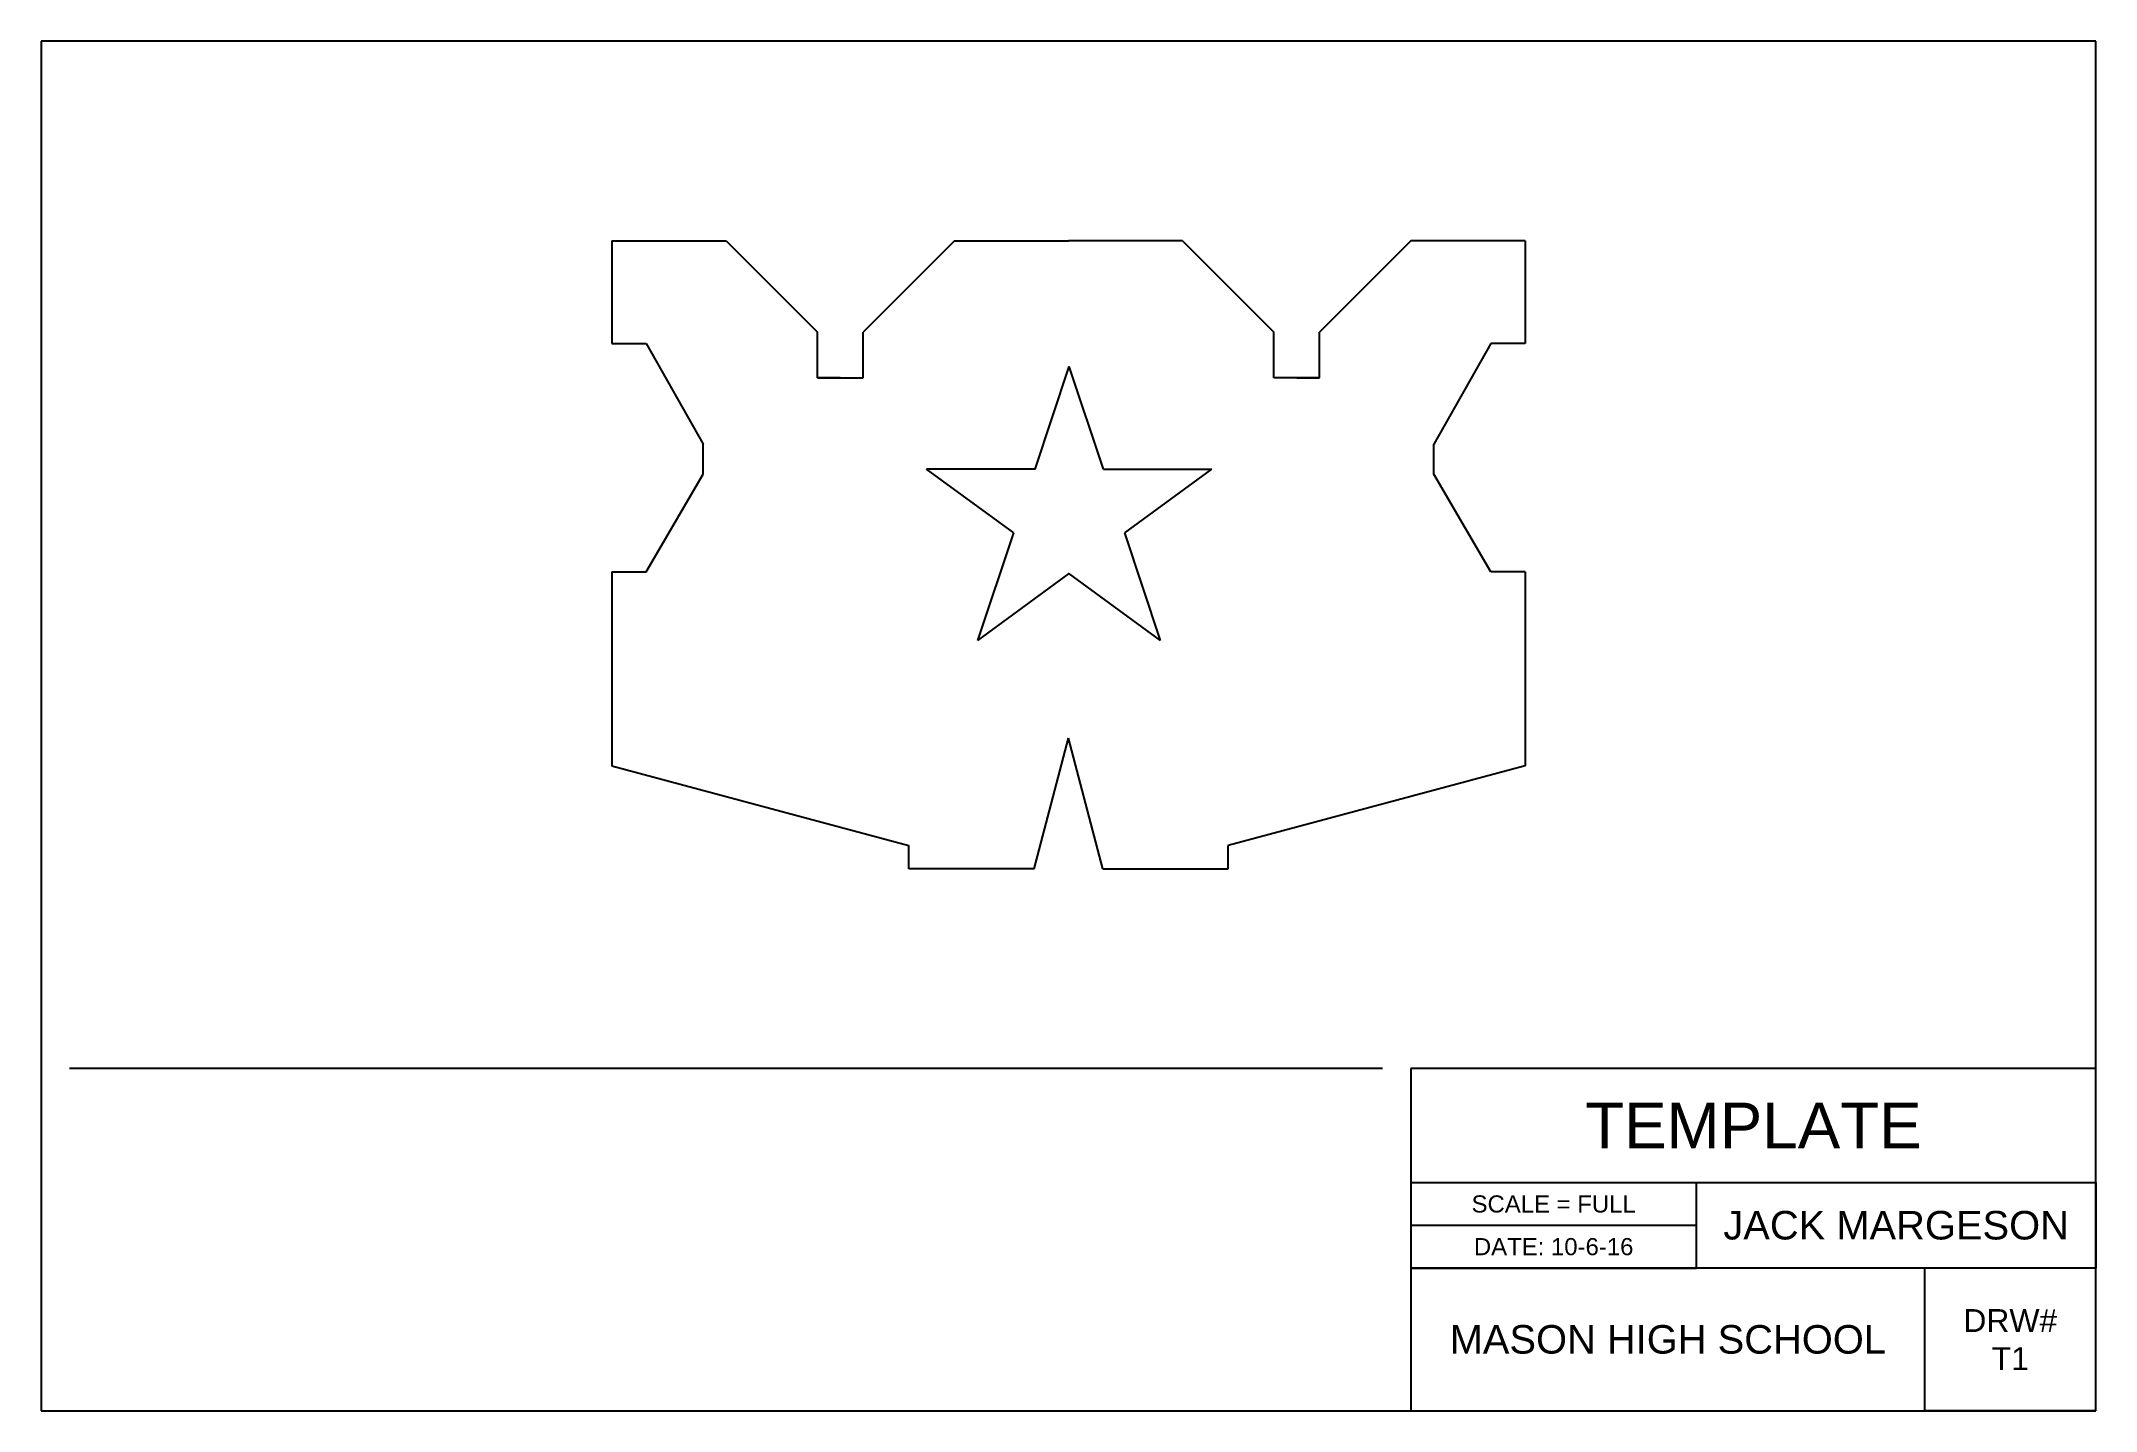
# Model space of a CAD drawing. Header units: inches. Extents: x 0 to 18, y 0 to 12.
import ezdxf

# ---------------------------------------------------------------- set-up
doc = ezdxf.new("R2010")
doc.units = ezdxf.units.IN
doc.header["$MEASUREMENT"] = 0
doc.styles.get("Standard").update_dxf_attribs({"font": 'arial.ttf'})

msp = doc.modelspace()

# ---------------------------------------------------------------- linework, layer by layer
for p, q in [((18, 12), (0, 12)), ((0, 12), (0, 0)), ((18, 0), (18, 12)), ((5, 10.25), (6, 10.25)), ((5, 10.25), (5, 9.35)), ((6, 10.25), (6.8, 9.45)), ((8, 10.25), (7.2, 9.45)), ((8, 10.25), (9, 10.25)), ((10, 10.25), (9, 10.25)), ((10, 10.25), (10.8, 9.45)), ((12, 10.25), (11.2, 9.45)), ((13, 10.25), (12, 10.25)), ((13, 10.25), (13, 9.35)), ((6.8, 9.05), (6.8, 9.45)), ((7.2, 9.05), (7.2, 9.45)), ((10.8, 9.05), (10.8, 9.45)), ((11.2, 9.05), (11.2, 9.45)), ((5, 9.35), (5.3, 9.35)), ((5.3, 9.35), (5.8, 8.47)), ((12.7, 9.35), (12.2, 8.47)), ((13, 9.35), (12.7, 9.35)), ((7, 9.05), (6.8, 9.05)), ((6.8, 9.05), (7.2, 9.05)), ((8.707, 8.25), (9.007, 9.15)), ((9.307, 8.25), (9.007, 9.15)), ((11.2, 9.05), (10.8, 9.05)), ((11, 9.05), (11.2, 9.05)), ((5.8, 8.205), (5.8, 8.47)), ((12.2, 8.205), (12.2, 8.47)), ((5.3, 7.35), (5.8, 8.205)), ((8.707, 8.25), (7.757, 8.25)), ((8.521, 7.691), (7.757, 8.25)), ((9.307, 8.25), (10.257, 8.25)), ((9.493, 7.691), (10.257, 8.25)), ((12.7, 7.35), (12.2, 8.205)), ((8.207, 6.75), (8.521, 7.691)), ((9.807, 6.75), (9.493, 7.691)), ((5, 7.35), (5.3, 7.35)), ((5, 7.35), (5.3, 7.35)), ((5, 7.35), (5, 5.65)), ((8.207, 6.75), (9.007, 7.335)), ((9.807, 6.75), (9, 7.34)), ((13, 7.35), (12.7, 7.35)), ((13, 7.35), (12.7, 7.35)), ((13, 7.35), (13, 5.65)), ((8.7, 4.75), (9, 5.892)), ((9.3, 4.75), (9, 5.892)), ((5, 5.65), (7.6, 4.953)), ((13, 5.65), (10.4, 4.953)), ((7.6, 4.75), (7.6, 4.953)), ((10.4, 4.75), (10.4, 4.953)), ((8.7, 4.75), (7.6, 4.75)), ((9.3, 4.75), (10.4, 4.75)), ((11.75, 3), (0.25, 3)), ((18, 3), (12, 3)), ((12, 3), (12, 0)), ((12, 3), (12, 2)), ((18, 0), (18, 3)), ((12, 2), (18, 2)), ((14.5, 1.25), (14.5, 2)), ((18, 2), (18, 1.25)), ((14.5, 1.625), (12, 1.625)), ((18, 1.25), (12, 1.25)), ((12, 1.25), (14.5, 1.25)), ((16.5, 0), (16.5, 1.25)), ((0, 0), (18, 0)), ((18, 0), (16.5, 0))]:
    msp.add_line(p, q)

# ---------------------------------------------------------------- texts
at = {"attachment_point": 5}
for s, width, insert, char_height in [('TEMPLATE', 6, (15, 2.5), 0.4), ('SCALE = FULL', 2.5, (13.25, 1.812), 0.15), ('JACK MARGESON', 3.5, (16.25, 1.625), 0.25), ('DATE: 10-6-16', 2.5, (13.25, 1.438), 0.15), ('MASON HIGH SCHOOL', 4.5, (14.25, 0.625), 0.25), ('DRW#\\PT1', 1.5, (17.25, 0.625), 0.2)]:
    msp.add_mtext_dynamic_manual_height_columns(s, width=width, gutter_width=1, heights=[0], dxfattribs=dict(at, insert=insert, char_height=char_height))

doc.saveas('drawing.dxf')
